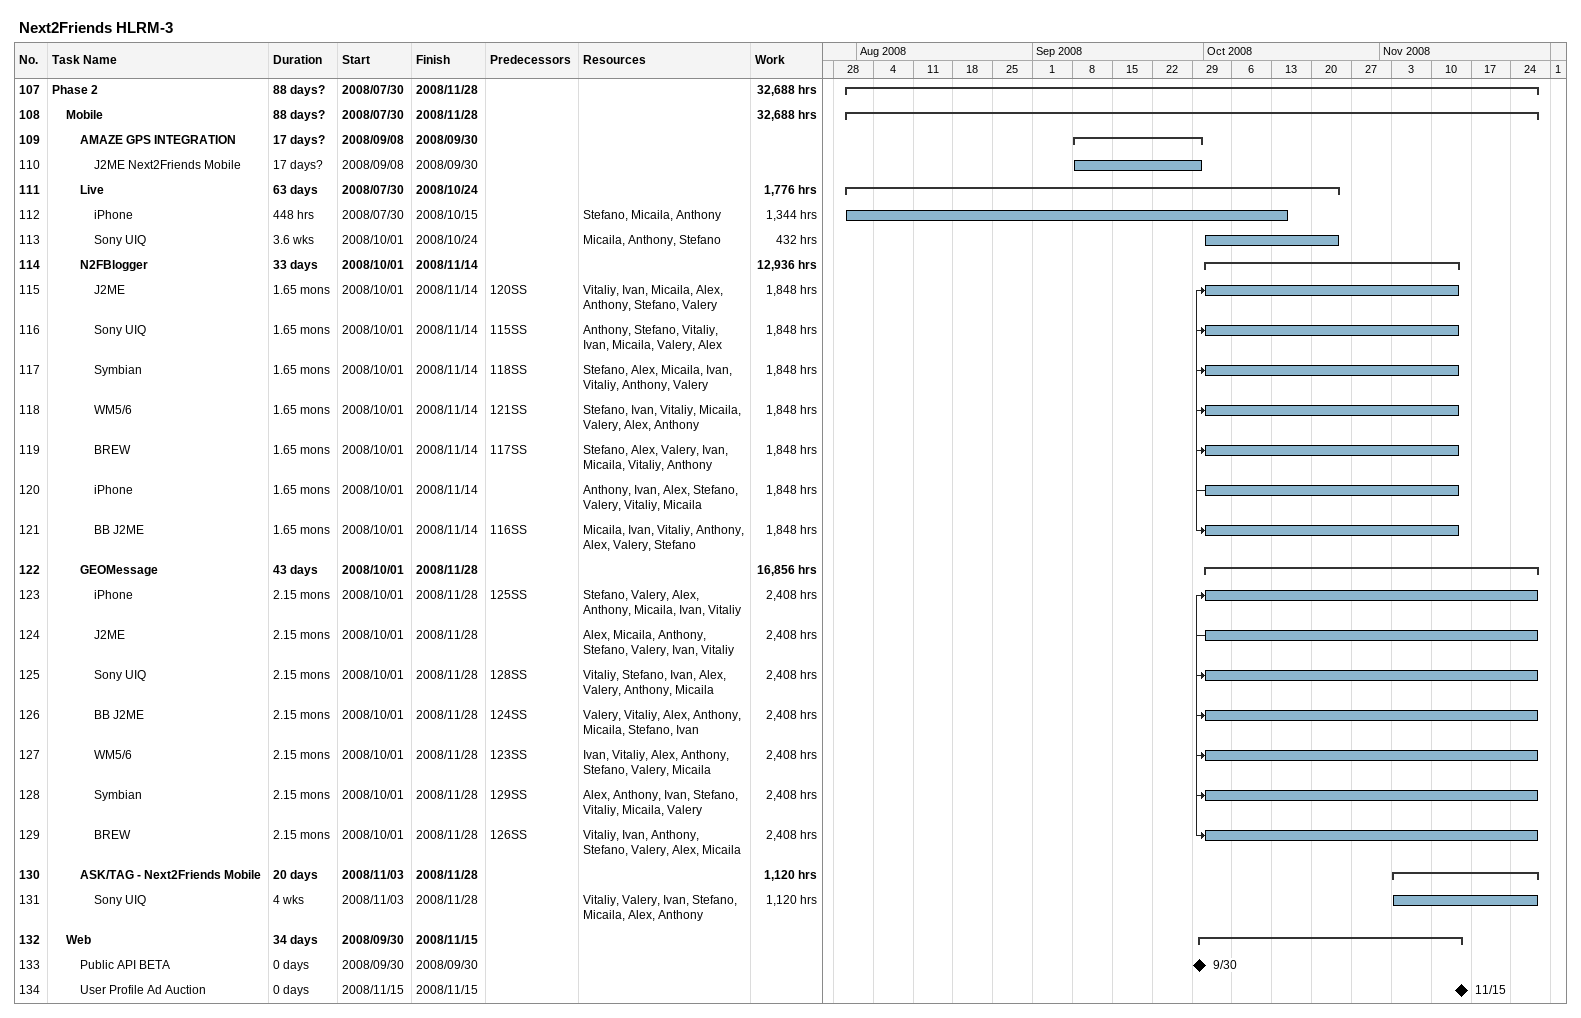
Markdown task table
Next2Friends HLRM-3

| ID | Level | Task | Duration | Start | Finish | Predecessors | Resources | Work (h) |
|---|---|---|---|---|---|---|---|---|
| 107 | 1 | **Phase 2** | 88d? | 2008-07-30 | 2008-11-28 |  |  | 32688 |
| 108 | 2 | **Mobile** | 88d? | 2008-07-30 | 2008-11-28 |  |  | 32688 |
| 109 | 3 | **AMAZE GPS INTEGRATION** | 17d? | 2008-09-08 | 2008-09-30 |  |  |  |
| 110 | 4 | J2ME Next2Friends Mobile | 17d? | 2008-09-08 | 2008-09-30 |  |  |  |
| 111 | 3 | **Live** | 63d | 2008-07-30 | 2008-10-24 |  |  | 1776 |
| 112 | 4 | iPhone | 448h | 2008-07-30 | 2008-10-15 |  | Stefano, Micaila, Anthony | 1344 |
| 113 | 4 | Sony UIQ | 3.6w | 2008-10-01 | 2008-10-24 |  | Micaila, Anthony, Stefano | 432 |
| 114 | 3 | **N2FBlogger** | 33d | 2008-10-01 | 2008-11-14 |  |  | 12936 |
| 115 | 4 | J2ME | 1.65mo | 2008-10-01 | 2008-11-14 | 120SS | Vitaliy, Ivan, Micaila, Alex, Anthony, Stefano, Valery | 1848 |
| 116 | 4 | Sony UIQ | 1.65mo | 2008-10-01 | 2008-11-14 | 115SS | Anthony, Stefano, Vitaliy, Ivan, Micaila, Valery, Alex | 1848 |
| 117 | 4 | Symbian | 1.65mo | 2008-10-01 | 2008-11-14 | 118SS | Stefano, Alex, Micaila, Ivan, Vitaliy, Anthony, Valery | 1848 |
| 118 | 4 | WM5/6 | 1.65mo | 2008-10-01 | 2008-11-14 | 121SS | Stefano, Ivan, Vitaliy, Micaila, Valery, Alex, Anthony | 1848 |
| 119 | 4 | BREW | 1.65mo | 2008-10-01 | 2008-11-14 | 117SS | Stefano, Alex, Valery, Ivan, Micaila, Vitaliy, Anthony | 1848 |
| 120 | 4 | iPhone | 1.65mo | 2008-10-01 | 2008-11-14 |  | Anthony, Ivan, Alex, Stefano, Valery, Vitaliy, Micaila | 1848 |
| 121 | 4 | BB J2ME | 1.65mo | 2008-10-01 | 2008-11-14 | 116SS | Micaila, Ivan, Vitaliy, Anthony, Alex, Valery, Stefano | 1848 |
| 122 | 3 | **GEOMessage** | 43d | 2008-10-01 | 2008-11-28 |  |  | 16856 |
| 123 | 4 | iPhone | 2.15mo | 2008-10-01 | 2008-11-28 | 125SS | Stefano, Valery, Alex, Anthony, Micaila, Ivan, Vitaliy | 2408 |
| 124 | 4 | J2ME | 2.15mo | 2008-10-01 | 2008-11-28 |  | Alex, Micaila, Anthony, Stefano, Valery, Ivan, Vitaliy | 2408 |
| 125 | 4 | Sony UIQ | 2.15mo | 2008-10-01 | 2008-11-28 | 128SS | Vitaliy, Stefano, Ivan, Alex, Valery, Anthony, Micaila | 2408 |
| 126 | 4 | BB J2ME | 2.15mo | 2008-10-01 | 2008-11-28 | 124SS | Valery, Vitaliy, Alex, Anthony, Micaila, Stefano, Ivan | 2408 |
| 127 | 4 | WM5/6 | 2.15mo | 2008-10-01 | 2008-11-28 | 123SS | Ivan, Vitaliy, Alex, Anthony, Stefano, Valery, Micaila | 2408 |
| 128 | 4 | Symbian | 2.15mo | 2008-10-01 | 2008-11-28 | 129SS | Alex, Anthony, Ivan, Stefano, Vitaliy, Micaila, Valery | 2408 |
| 129 | 4 | BREW | 2.15mo | 2008-10-01 | 2008-11-28 | 126SS | Vitaliy, Ivan, Anthony, Stefano, Valery, Alex, Micaila | 2408 |
| 130 | 3 | **ASK/TAG - Next2Friends Mobile** | 20d | 2008-11-03 | 2008-11-28 |  |  | 1120 |
| 131 | 4 | Sony UIQ | 4w | 2008-11-03 | 2008-11-28 |  | Vitaliy, Valery, Ivan, Stefano, Micaila, Alex, Anthony | 1120 |
| 132 | 2 | **Web** | 34d | 2008-09-30 | 2008-11-15 |  |  |  |
| 133 | 3 | Public API BETA | 0d | 2008-09-30 | 2008-09-30 |  |  |  |
| 134 | 3 | User Profile Ad Auction | 0d | 2008-11-15 | 2008-11-15 |  |  |  |
